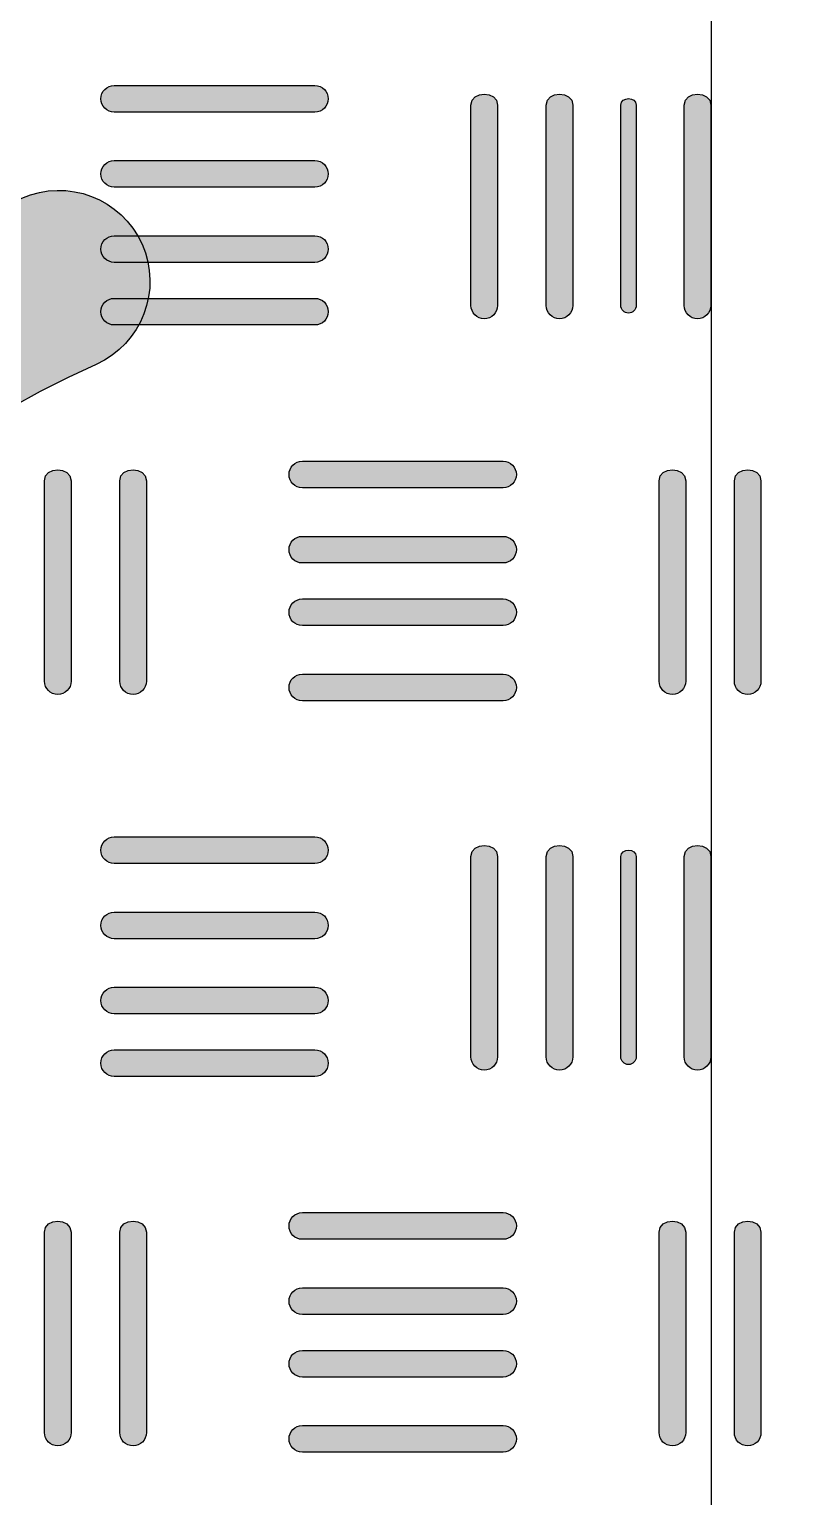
# Model space of a CAD drawing. Extents: x 4 to 307, y 9 to 217.
# Drawn here: x 275.52 to 280.74, y 120.9 to 130.78 of the extents above; entities that cross this region are included whole.
import ezdxf

# ---------------------------------------------------------------- set-up
doc = ezdxf.new("R2010")
doc.units = 0
doc.header["$MEASUREMENT"] = 0
doc.layers.add('EBENE_1', color=7, linetype='CONTINUOUS')

# ---------------------------------------------------------------- blocks, each defined once
blk = doc.blocks.new('BLOCK_3')
at = {"layer": 'EBENE_1'}
h = blk.add_hatch(color=7, dxfattribs=at)
h.dxf.hatch_style = 2
edge = h.paths.add_edge_path()
edge.add_spline(control_points=[(276.0891, 130.2223), (276.0891, 130.2223), (277.441, 130.2223), (277.441, 130.2223), (277.4906, 130.2223), (277.5305, 130.2624), (277.5305, 130.3119), (277.5305, 130.3613), (277.4906, 130.4014), (277.441, 130.4014), (277.441, 130.4014), (276.0891, 130.4014), (276.0891, 130.4014), (276.0395, 130.4014), (275.9995, 130.3613), (275.9995, 130.3119), (275.9995, 130.2624), (276.0395, 130.2223), (276.0891, 130.2223)], knot_values=[0, 0, 0, 0, 1, 1, 1, 2, 2, 2, 3, 3, 3, 4, 4, 4, 5, 5, 5, 6, 6, 6, 6], degree=3, periodic=1)
h = blk.add_hatch(color=7, dxfattribs=at)
h.dxf.hatch_style = 2
edge = h.paths.add_edge_path()
edge.add_spline(control_points=[(278.6712, 128.9206), (278.6712, 128.9206), (278.6712, 130.2697), (278.6712, 130.2697), (278.6712, 130.3685), (278.4921, 130.3685), (278.4921, 130.2697), (278.4921, 130.2697), (278.4921, 128.9206), (278.4921, 128.9206), (278.4921, 128.8711), (278.532, 128.831), (278.5816, 128.831), (278.6312, 128.831), (278.6712, 128.8711), (278.6712, 128.9206)], knot_values=[0, 0, 0, 0, 1, 1, 1, 2, 2, 2, 3, 3, 3, 4, 4, 4, 5, 5, 5, 5], degree=3, periodic=1)
h = blk.add_hatch(color=7, dxfattribs=at)
h.dxf.hatch_style = 2
edge = h.paths.add_edge_path()
edge.add_spline(control_points=[(279.0884, 128.831), (279.138, 128.831), (279.178, 128.8711), (279.178, 128.9206), (279.178, 128.9206), (279.178, 130.2697), (279.178, 130.2697), (279.178, 130.3685), (278.9988, 130.3685), (278.9988, 130.2697), (278.9988, 130.2697), (278.9988, 128.9206), (278.9988, 128.9206), (278.9988, 128.8711), (279.0388, 128.831), (279.0884, 128.831)], knot_values=[0, 0, 0, 0, 1, 1, 1, 2, 2, 2, 3, 3, 3, 4, 4, 4, 5, 5, 5, 5], degree=3, periodic=1)
h = blk.add_hatch(color=7, dxfattribs=at)
h.dxf.hatch_style = 2
edge = h.paths.add_edge_path()
edge.add_spline(control_points=[(279.5531, 128.8687), (279.5817, 128.8687), (279.6052, 128.892), (279.6052, 128.9206), (279.6052, 128.9206), (279.6052, 130.2697), (279.6052, 130.2697), (279.6052, 130.3268), (279.5011, 130.3268), (279.5011, 130.2697), (279.5011, 130.2697), (279.5011, 128.9206), (279.5011, 128.9206), (279.5011, 128.892), (279.5246, 128.8687), (279.5531, 128.8687)], knot_values=[0, 0, 0, 0, 1, 1, 1, 2, 2, 2, 3, 3, 3, 4, 4, 4, 5, 5, 5, 5], degree=3, periodic=1)
h = blk.add_hatch(color=7, dxfattribs=at)
h.dxf.hatch_style = 2
edge = h.paths.add_edge_path()
edge.add_spline(control_points=[(279.9283, 128.9206), (279.9283, 128.8711), (279.9683, 128.831), (280.0179, 128.831), (280.0675, 128.831), (280.1075, 128.8711), (280.1075, 128.9206), (280.1075, 128.9206), (280.1075, 130.2697), (280.1075, 130.2697), (280.1075, 130.3685), (279.9283, 130.3685), (279.9283, 130.2697), (279.9283, 130.2697), (279.9283, 128.9206), (279.9283, 128.9206)], knot_values=[0, 0, 0, 0, 1, 1, 1, 2, 2, 2, 3, 3, 3, 4, 4, 4, 5, 5, 5, 5], degree=3, periodic=1)
h = blk.add_hatch(color=7, dxfattribs=at)
h.dxf.hatch_style = 2
edge = h.paths.add_edge_path()
edge.add_spline(control_points=[(276.0891, 129.7164), (276.0891, 129.7164), (277.441, 129.7164), (277.441, 129.7164), (277.4906, 129.7164), (277.5305, 129.7565), (277.5305, 129.8059), (277.5305, 129.8554), (277.4906, 129.8955), (277.441, 129.8955), (277.441, 129.8955), (276.0891, 129.8955), (276.0891, 129.8955), (276.0395, 129.8955), (275.9995, 129.8554), (275.9995, 129.8059), (275.9995, 129.7565), (276.0395, 129.7164), (276.0891, 129.7164)], knot_values=[0, 0, 0, 0, 1, 1, 1, 2, 2, 2, 3, 3, 3, 4, 4, 4, 5, 5, 5, 6, 6, 6, 6], degree=3, periodic=1)
h = blk.add_hatch(color=7, dxfattribs=at)
h.dxf.hatch_style = 2
edge = h.paths.add_edge_path()
edge.add_spline(control_points=[(276.0891, 129.2105), (276.0891, 129.2105), (277.441, 129.2105), (277.441, 129.2105), (277.4906, 129.2105), (277.5305, 129.2506), (277.5305, 129.3), (277.5305, 129.3495), (277.4906, 129.3896), (277.441, 129.3896), (277.441, 129.3896), (276.0891, 129.3896), (276.0891, 129.3896), (276.0395, 129.3896), (275.9995, 129.3495), (275.9995, 129.3), (275.9995, 129.2506), (276.0395, 129.2105), (276.0891, 129.2105)], knot_values=[0, 0, 0, 0, 1, 1, 1, 2, 2, 2, 3, 3, 3, 4, 4, 4, 5, 5, 5, 6, 6, 6, 6], degree=3, periodic=1)
h = blk.add_hatch(color=7, dxfattribs=at)
h.dxf.hatch_style = 2
edge = h.paths.add_edge_path()
edge.add_spline(control_points=[(276.0891, 128.789), (276.0891, 128.789), (277.441, 128.789), (277.441, 128.789), (277.4906, 128.789), (277.5305, 128.8291), (277.5305, 128.8785), (277.5305, 128.928), (277.4906, 128.9681), (277.441, 128.9681), (277.441, 128.9681), (276.0891, 128.9681), (276.0891, 128.9681), (276.0395, 128.9681), (275.9995, 128.928), (275.9995, 128.8785), (275.9995, 128.8291), (276.0395, 128.789), (276.0891, 128.789)], knot_values=[0, 0, 0, 0, 1, 1, 1, 2, 2, 2, 3, 3, 3, 4, 4, 4, 5, 5, 5, 6, 6, 6, 6], degree=3, periodic=1)
h = blk.add_hatch(color=7, dxfattribs=at)
h.dxf.hatch_style = 2
edge = h.paths.add_edge_path()
edge.add_spline(control_points=[(275.6192, 127.7403), (275.6192, 127.7403), (275.6192, 126.3912), (275.6192, 126.3912), (275.6192, 126.3417), (275.6592, 126.3016), (275.7088, 126.3016), (275.7584, 126.3016), (275.7983, 126.3417), (275.7983, 126.3912), (275.7983, 126.3912), (275.7983, 127.7403), (275.7983, 127.7403), (275.7983, 127.8391), (275.6192, 127.8391), (275.6192, 127.7403)], knot_values=[0, 0, 0, 0, 1, 1, 1, 2, 2, 2, 3, 3, 3, 4, 4, 4, 5, 5, 5, 5], degree=3, periodic=1)
h = blk.add_hatch(color=7, dxfattribs=at)
h.dxf.hatch_style = 2
edge = h.paths.add_edge_path()
edge.add_spline(control_points=[(276.1263, 127.7403), (276.1263, 127.7403), (276.1263, 126.3912), (276.1263, 126.3912), (276.1263, 126.3417), (276.1663, 126.3016), (276.2159, 126.3016), (276.2655, 126.3016), (276.3055, 126.3417), (276.3055, 126.3912), (276.3055, 126.3912), (276.3055, 127.7403), (276.3055, 127.7403), (276.3055, 127.8391), (276.1263, 127.8391), (276.1263, 127.7403)], knot_values=[0, 0, 0, 0, 1, 1, 1, 2, 2, 2, 3, 3, 3, 4, 4, 4, 5, 5, 5, 5], degree=3, periodic=1)
h = blk.add_hatch(color=7, dxfattribs=at)
h.dxf.hatch_style = 2
edge = h.paths.add_edge_path()
edge.add_spline(control_points=[(278.7081, 127.8719), (278.7081, 127.8719), (277.3562, 127.8719), (277.3562, 127.8719), (277.3066, 127.8719), (277.2666, 127.8317), (277.2666, 127.7823), (277.2666, 127.7329), (277.3066, 127.6927), (277.3562, 127.6927), (277.3562, 127.6927), (278.7081, 127.6927), (278.7081, 127.6927), (278.7577, 127.6927), (278.7976, 127.7329), (278.7976, 127.7823), (278.7976, 127.8317), (278.7577, 127.8719), (278.7081, 127.8719)], knot_values=[0, 0, 0, 0, 1, 1, 1, 2, 2, 2, 3, 3, 3, 4, 4, 4, 5, 5, 5, 6, 6, 6, 6], degree=3, periodic=1)
h = blk.add_hatch(color=7, dxfattribs=at)
h.dxf.hatch_style = 2
edge = h.paths.add_edge_path()
edge.add_spline(control_points=[(279.8487, 126.3016), (279.8983, 126.3016), (279.9383, 126.3417), (279.9383, 126.3912), (279.9383, 126.3912), (279.9383, 127.7403), (279.9383, 127.7403), (279.9383, 127.8391), (279.7592, 127.8391), (279.7592, 127.7403), (279.7592, 127.7403), (279.7592, 126.3912), (279.7592, 126.3912), (279.7592, 126.3417), (279.7991, 126.3016), (279.8487, 126.3016)], knot_values=[0, 0, 0, 0, 1, 1, 1, 2, 2, 2, 3, 3, 3, 4, 4, 4, 5, 5, 5, 5], degree=3, periodic=1)
h = blk.add_hatch(color=7, dxfattribs=at)
h.dxf.hatch_style = 2
edge = h.paths.add_edge_path()
edge.add_spline(control_points=[(280.2663, 127.7403), (280.2663, 127.7403), (280.2663, 126.3912), (280.2663, 126.3912), (280.2663, 126.3417), (280.3062, 126.3016), (280.3559, 126.3016), (280.4055, 126.3016), (280.4454, 126.3417), (280.4454, 126.3912), (280.4454, 126.3912), (280.4454, 127.7403), (280.4454, 127.7403), (280.4454, 127.8391), (280.2663, 127.8391), (280.2663, 127.7403)], knot_values=[0, 0, 0, 0, 1, 1, 1, 2, 2, 2, 3, 3, 3, 4, 4, 4, 5, 5, 5, 5], degree=3, periodic=1)
h = blk.add_hatch(color=7, dxfattribs=at)
h.dxf.hatch_style = 2
edge = h.paths.add_edge_path()
edge.add_spline(control_points=[(278.7081, 127.3661), (278.7081, 127.3661), (277.3562, 127.3661), (277.3562, 127.3661), (277.3066, 127.3661), (277.2666, 127.326), (277.2666, 127.2766), (277.2666, 127.2271), (277.3066, 127.187), (277.3562, 127.187), (277.3562, 127.187), (278.7081, 127.187), (278.7081, 127.187), (278.7577, 127.187), (278.7976, 127.2271), (278.7976, 127.2766), (278.7976, 127.326), (278.7577, 127.3661), (278.7081, 127.3661)], knot_values=[0, 0, 0, 0, 1, 1, 1, 2, 2, 2, 3, 3, 3, 4, 4, 4, 5, 5, 5, 6, 6, 6, 6], degree=3, periodic=1)
h = blk.add_hatch(color=7, dxfattribs=at)
h.dxf.hatch_style = 2
edge = h.paths.add_edge_path()
edge.add_spline(control_points=[(278.7081, 126.9444), (278.7081, 126.9444), (277.3562, 126.9444), (277.3562, 126.9444), (277.3066, 126.9444), (277.2666, 126.9043), (277.2666, 126.8549), (277.2666, 126.8054), (277.3066, 126.7653), (277.3562, 126.7653), (277.3562, 126.7653), (278.7081, 126.7653), (278.7081, 126.7653), (278.7577, 126.7653), (278.7976, 126.8054), (278.7976, 126.8549), (278.7976, 126.9043), (278.7577, 126.9444), (278.7081, 126.9444)], knot_values=[0, 0, 0, 0, 1, 1, 1, 2, 2, 2, 3, 3, 3, 4, 4, 4, 5, 5, 5, 6, 6, 6, 6], degree=3, periodic=1)
h = blk.add_hatch(color=7, dxfattribs=at)
h.dxf.hatch_style = 2
edge = h.paths.add_edge_path()
edge.add_spline(control_points=[(278.7081, 126.4385), (278.7081, 126.4385), (277.3562, 126.4385), (277.3562, 126.4385), (277.3066, 126.4385), (277.2666, 126.3984), (277.2666, 126.349), (277.2666, 126.2995), (277.3066, 126.2594), (277.3562, 126.2594), (277.3562, 126.2594), (278.7081, 126.2594), (278.7081, 126.2594), (278.7577, 126.2594), (278.7976, 126.2995), (278.7976, 126.349), (278.7976, 126.3984), (278.7577, 126.4385), (278.7081, 126.4385)], knot_values=[0, 0, 0, 0, 1, 1, 1, 2, 2, 2, 3, 3, 3, 4, 4, 4, 5, 5, 5, 6, 6, 6, 6], degree=3, periodic=1)
h = blk.add_hatch(color=7, dxfattribs=at)
h.dxf.hatch_style = 2
edge = h.paths.add_edge_path()
edge.add_spline(control_points=[(276.0891, 125.1633), (276.0891, 125.1633), (277.441, 125.1633), (277.441, 125.1633), (277.4906, 125.1633), (277.5305, 125.2035), (277.5305, 125.2529), (277.5305, 125.3023), (277.4906, 125.3425), (277.441, 125.3425), (277.441, 125.3425), (276.0891, 125.3425), (276.0891, 125.3425), (276.0395, 125.3425), (275.9995, 125.3023), (275.9995, 125.2529), (275.9995, 125.2035), (276.0395, 125.1633), (276.0891, 125.1633)], knot_values=[0, 0, 0, 0, 1, 1, 1, 2, 2, 2, 3, 3, 3, 4, 4, 4, 5, 5, 5, 6, 6, 6, 6], degree=3, periodic=1)
h = blk.add_hatch(color=7, dxfattribs=at)
h.dxf.hatch_style = 2
edge = h.paths.add_edge_path()
edge.add_spline(control_points=[(278.6712, 123.8618), (278.6712, 123.8618), (278.6712, 125.2109), (278.6712, 125.2109), (278.6712, 125.3097), (278.4921, 125.3097), (278.4921, 125.2109), (278.4921, 125.2109), (278.4921, 123.8618), (278.4921, 123.8618), (278.4921, 123.8123), (278.532, 123.7722), (278.5816, 123.7722), (278.6312, 123.7722), (278.6712, 123.8123), (278.6712, 123.8618)], knot_values=[0, 0, 0, 0, 1, 1, 1, 2, 2, 2, 3, 3, 3, 4, 4, 4, 5, 5, 5, 5], degree=3, periodic=1)
h = blk.add_hatch(color=7, dxfattribs=at)
h.dxf.hatch_style = 2
edge = h.paths.add_edge_path()
edge.add_spline(control_points=[(279.0884, 123.7722), (279.138, 123.7722), (279.178, 123.8123), (279.178, 123.8618), (279.178, 123.8618), (279.178, 125.2109), (279.178, 125.2109), (279.178, 125.3097), (278.9988, 125.3097), (278.9988, 125.2109), (278.9988, 125.2109), (278.9988, 123.8618), (278.9988, 123.8618), (278.9988, 123.8123), (279.0388, 123.7722), (279.0884, 123.7722)], knot_values=[0, 0, 0, 0, 1, 1, 1, 2, 2, 2, 3, 3, 3, 4, 4, 4, 5, 5, 5, 5], degree=3, periodic=1)
h = blk.add_hatch(color=7, dxfattribs=at)
h.dxf.hatch_style = 2
edge = h.paths.add_edge_path()
edge.add_spline(control_points=[(279.5531, 123.8099), (279.5817, 123.8099), (279.6052, 123.8332), (279.6052, 123.8618), (279.6052, 123.8618), (279.6052, 125.2109), (279.6052, 125.2109), (279.6052, 125.2681), (279.5011, 125.2681), (279.5011, 125.2109), (279.5011, 125.2109), (279.5011, 123.8618), (279.5011, 123.8618), (279.5011, 123.8332), (279.5246, 123.8099), (279.5531, 123.8099)], knot_values=[0, 0, 0, 0, 1, 1, 1, 2, 2, 2, 3, 3, 3, 4, 4, 4, 5, 5, 5, 5], degree=3, periodic=1)
h = blk.add_hatch(color=7, dxfattribs=at)
h.dxf.hatch_style = 2
edge = h.paths.add_edge_path()
edge.add_spline(control_points=[(280.1075, 125.2109), (280.1075, 125.3097), (279.9283, 125.3097), (279.9283, 125.2109), (279.9283, 125.2109), (279.9283, 123.8618), (279.9283, 123.8618), (279.9283, 123.8123), (279.9683, 123.7722), (280.0179, 123.7722), (280.0675, 123.7722), (280.1075, 123.8123), (280.1075, 123.8618), (280.1075, 123.8618), (280.1075, 125.2109), (280.1075, 125.2109)], knot_values=[0, 0, 0, 0, 1, 1, 1, 2, 2, 2, 3, 3, 3, 4, 4, 4, 5, 5, 5, 5], degree=3, periodic=1)
h = blk.add_hatch(color=7, dxfattribs=at)
h.dxf.hatch_style = 2
edge = h.paths.add_edge_path()
edge.add_spline(control_points=[(276.0891, 124.6574), (276.0891, 124.6574), (277.441, 124.6574), (277.441, 124.6574), (277.4906, 124.6574), (277.5305, 124.6976), (277.5305, 124.747), (277.5305, 124.7964), (277.4906, 124.8366), (277.441, 124.8366), (277.441, 124.8366), (276.0891, 124.8366), (276.0891, 124.8366), (276.0395, 124.8366), (275.9995, 124.7964), (275.9995, 124.747), (275.9995, 124.6976), (276.0395, 124.6574), (276.0891, 124.6574)], knot_values=[0, 0, 0, 0, 1, 1, 1, 2, 2, 2, 3, 3, 3, 4, 4, 4, 5, 5, 5, 6, 6, 6, 6], degree=3, periodic=1)
h = blk.add_hatch(color=7, dxfattribs=at)
h.dxf.hatch_style = 2
edge = h.paths.add_edge_path()
edge.add_spline(control_points=[(276.0891, 124.1517), (276.0891, 124.1517), (277.441, 124.1517), (277.441, 124.1517), (277.4906, 124.1517), (277.5305, 124.1918), (277.5305, 124.2412), (277.5305, 124.2907), (277.4906, 124.3308), (277.441, 124.3308), (277.441, 124.3308), (276.0891, 124.3308), (276.0891, 124.3308), (276.0395, 124.3308), (275.9995, 124.2907), (275.9995, 124.2412), (275.9995, 124.1918), (276.0395, 124.1517), (276.0891, 124.1517)], knot_values=[0, 0, 0, 0, 1, 1, 1, 2, 2, 2, 3, 3, 3, 4, 4, 4, 5, 5, 5, 6, 6, 6, 6], degree=3, periodic=1)
h = blk.add_hatch(color=7, dxfattribs=at)
h.dxf.hatch_style = 2
edge = h.paths.add_edge_path()
edge.add_spline(control_points=[(276.0891, 123.73), (276.0891, 123.73), (277.441, 123.73), (277.441, 123.73), (277.4906, 123.73), (277.5305, 123.7701), (277.5305, 123.8196), (277.5305, 123.869), (277.4906, 123.9091), (277.441, 123.9091), (277.441, 123.9091), (276.0891, 123.9091), (276.0891, 123.9091), (276.0395, 123.9091), (275.9995, 123.869), (275.9995, 123.8196), (275.9995, 123.7701), (276.0395, 123.73), (276.0891, 123.73)], knot_values=[0, 0, 0, 0, 1, 1, 1, 2, 2, 2, 3, 3, 3, 4, 4, 4, 5, 5, 5, 6, 6, 6, 6], degree=3, periodic=1)
h = blk.add_hatch(color=7, dxfattribs=at)
h.dxf.hatch_style = 2
edge = h.paths.add_edge_path()
edge.add_spline(control_points=[(278.7081, 122.8131), (278.7081, 122.8131), (277.3562, 122.8131), (277.3562, 122.8131), (277.3066, 122.8131), (277.2666, 122.7729), (277.2666, 122.7235), (277.2666, 122.6741), (277.3066, 122.6339), (277.3562, 122.6339), (277.3562, 122.6339), (278.7081, 122.6339), (278.7081, 122.6339), (278.7577, 122.6339), (278.7976, 122.6741), (278.7976, 122.7235), (278.7976, 122.7729), (278.7577, 122.8131), (278.7081, 122.8131)], knot_values=[0, 0, 0, 0, 1, 1, 1, 2, 2, 2, 3, 3, 3, 4, 4, 4, 5, 5, 5, 6, 6, 6, 6], degree=3, periodic=1)
h = blk.add_hatch(color=7, dxfattribs=at)
h.dxf.hatch_style = 2
edge = h.paths.add_edge_path()
edge.add_spline(control_points=[(275.6192, 122.6813), (275.6192, 122.6813), (275.6192, 121.3324), (275.6192, 121.3324), (275.6192, 121.2829), (275.6592, 121.2428), (275.7088, 121.2428), (275.7584, 121.2428), (275.7983, 121.2829), (275.7983, 121.3324), (275.7983, 121.3324), (275.7983, 122.6813), (275.7983, 122.6813), (275.7983, 122.7802), (275.6192, 122.7802), (275.6192, 122.6813)], knot_values=[0, 0, 0, 0, 1, 1, 1, 2, 2, 2, 3, 3, 3, 4, 4, 4, 5, 5, 5, 5], degree=3, periodic=1)
h = blk.add_hatch(color=7, dxfattribs=at)
h.dxf.hatch_style = 2
edge = h.paths.add_edge_path()
edge.add_spline(control_points=[(276.1263, 122.6813), (276.1263, 122.6813), (276.1263, 121.3324), (276.1263, 121.3324), (276.1263, 121.2829), (276.1663, 121.2428), (276.2159, 121.2428), (276.2655, 121.2428), (276.3055, 121.2829), (276.3055, 121.3324), (276.3055, 121.3324), (276.3055, 122.6813), (276.3055, 122.6813), (276.3055, 122.7802), (276.1263, 122.7802), (276.1263, 122.6813)], knot_values=[0, 0, 0, 0, 1, 1, 1, 2, 2, 2, 3, 3, 3, 4, 4, 4, 5, 5, 5, 5], degree=3, periodic=1)
h = blk.add_hatch(color=7, dxfattribs=at)
h.dxf.hatch_style = 2
edge = h.paths.add_edge_path()
edge.add_spline(control_points=[(279.8487, 121.2428), (279.8983, 121.2428), (279.9383, 121.2829), (279.9383, 121.3324), (279.9383, 121.3324), (279.9383, 122.6813), (279.9383, 122.6813), (279.9383, 122.7802), (279.7592, 122.7802), (279.7592, 122.6813), (279.7592, 122.6813), (279.7592, 121.3324), (279.7592, 121.3324), (279.7592, 121.2829), (279.7991, 121.2428), (279.8487, 121.2428)], knot_values=[0, 0, 0, 0, 1, 1, 1, 2, 2, 2, 3, 3, 3, 4, 4, 4, 5, 5, 5, 5], degree=3, periodic=1)
h = blk.add_hatch(color=7, dxfattribs=at)
h.dxf.hatch_style = 2
edge = h.paths.add_edge_path()
edge.add_spline(control_points=[(280.2663, 122.6813), (280.2663, 122.6813), (280.2663, 121.3324), (280.2663, 121.3324), (280.2663, 121.2829), (280.3062, 121.2428), (280.3559, 121.2428), (280.4055, 121.2428), (280.4454, 121.2829), (280.4454, 121.3324), (280.4454, 121.3324), (280.4454, 122.6813), (280.4454, 122.6813), (280.4454, 122.7802), (280.2663, 122.7802), (280.2663, 122.6813)], knot_values=[0, 0, 0, 0, 1, 1, 1, 2, 2, 2, 3, 3, 3, 4, 4, 4, 5, 5, 5, 5], degree=3, periodic=1)
h = blk.add_hatch(color=7, dxfattribs=at)
h.dxf.hatch_style = 2
edge = h.paths.add_edge_path()
edge.add_spline(control_points=[(278.7081, 122.3072), (278.7081, 122.3072), (277.3562, 122.3072), (277.3562, 122.3072), (277.3066, 122.3072), (277.2666, 122.267), (277.2666, 122.2176), (277.2666, 122.1682), (277.3066, 122.128), (277.3562, 122.128), (277.3562, 122.128), (278.7081, 122.128), (278.7081, 122.128), (278.7577, 122.128), (278.7976, 122.1682), (278.7976, 122.2176), (278.7976, 122.267), (278.7577, 122.3072), (278.7081, 122.3072)], knot_values=[0, 0, 0, 0, 1, 1, 1, 2, 2, 2, 3, 3, 3, 4, 4, 4, 5, 5, 5, 6, 6, 6, 6], degree=3, periodic=1)
h = blk.add_hatch(color=7, dxfattribs=at)
h.dxf.hatch_style = 2
edge = h.paths.add_edge_path()
edge.add_spline(control_points=[(278.7081, 121.8857), (278.7081, 121.8857), (277.3562, 121.8857), (277.3562, 121.8857), (277.3066, 121.8857), (277.2666, 121.8455), (277.2666, 121.7961), (277.2666, 121.7467), (277.3066, 121.7065), (277.3562, 121.7065), (277.3562, 121.7065), (278.7081, 121.7065), (278.7081, 121.7065), (278.7577, 121.7065), (278.7976, 121.7467), (278.7976, 121.7961), (278.7976, 121.8455), (278.7577, 121.8857), (278.7081, 121.8857)], knot_values=[0, 0, 0, 0, 1, 1, 1, 2, 2, 2, 3, 3, 3, 4, 4, 4, 5, 5, 5, 6, 6, 6, 6], degree=3, periodic=1)
h = blk.add_hatch(color=7, dxfattribs=at)
h.dxf.hatch_style = 2
edge = h.paths.add_edge_path()
edge.add_spline(control_points=[(278.7081, 121.3798), (278.7081, 121.3798), (277.3562, 121.3798), (277.3562, 121.3798), (277.3066, 121.3798), (277.2666, 121.3396), (277.2666, 121.2902), (277.2666, 121.2407), (277.3066, 121.2006), (277.3562, 121.2006), (277.3562, 121.2006), (278.7081, 121.2006), (278.7081, 121.2006), (278.7577, 121.2006), (278.7976, 121.2407), (278.7976, 121.2902), (278.7976, 121.3396), (278.7577, 121.3798), (278.7081, 121.3798)], knot_values=[0, 0, 0, 0, 1, 1, 1, 2, 2, 2, 3, 3, 3, 4, 4, 4, 5, 5, 5, 6, 6, 6, 6], degree=3, periodic=1)
for points, knots in [([(276.0891, 130.2223), (276.0891, 130.2223), (277.441, 130.2223), (277.441, 130.2223), (277.4906, 130.2223), (277.5305, 130.2624), (277.5305, 130.3119), (277.5305, 130.3613), (277.4906, 130.4014), (277.441, 130.4014), (277.441, 130.4014), (276.0891, 130.4014), (276.0891, 130.4014), (276.0395, 130.4014), (275.9995, 130.3613), (275.9995, 130.3119), (275.9995, 130.2624), (276.0395, 130.2223), (276.0891, 130.2223)], [0, 0, 0, 0, 1, 1, 1, 2, 2, 2, 3, 3, 3, 4, 4, 4, 5, 5, 5, 6, 6, 6, 6]), ([(278.6712, 128.9206), (278.6712, 128.9206), (278.6712, 130.2697), (278.6712, 130.2697), (278.6712, 130.3685), (278.4921, 130.3685), (278.4921, 130.2697), (278.4921, 130.2697), (278.4921, 128.9206), (278.4921, 128.9206), (278.4921, 128.8711), (278.532, 128.831), (278.5816, 128.831), (278.6312, 128.831), (278.6712, 128.8711), (278.6712, 128.9206)], [0, 0, 0, 0, 1, 1, 1, 2, 2, 2, 3, 3, 3, 4, 4, 4, 5, 5, 5, 5]), ([(279.0884, 128.831), (279.138, 128.831), (279.178, 128.8711), (279.178, 128.9206), (279.178, 128.9206), (279.178, 130.2697), (279.178, 130.2697), (279.178, 130.3685), (278.9988, 130.3685), (278.9988, 130.2697), (278.9988, 130.2697), (278.9988, 128.9206), (278.9988, 128.9206), (278.9988, 128.8711), (279.0388, 128.831), (279.0884, 128.831)], [0, 0, 0, 0, 1, 1, 1, 2, 2, 2, 3, 3, 3, 4, 4, 4, 5, 5, 5, 5]), ([(279.5531, 128.8687), (279.5817, 128.8687), (279.6052, 128.892), (279.6052, 128.9206), (279.6052, 128.9206), (279.6052, 130.2697), (279.6052, 130.2697), (279.6052, 130.3268), (279.5011, 130.3268), (279.5011, 130.2697), (279.5011, 130.2697), (279.5011, 128.9206), (279.5011, 128.9206), (279.5011, 128.892), (279.5246, 128.8687), (279.5531, 128.8687)], [0, 0, 0, 0, 1, 1, 1, 2, 2, 2, 3, 3, 3, 4, 4, 4, 5, 5, 5, 5]), ([(279.9283, 128.9206), (279.9283, 128.8711), (279.9683, 128.831), (280.0179, 128.831), (280.0675, 128.831), (280.1075, 128.8711), (280.1075, 128.9206), (280.1075, 128.9206), (280.1075, 130.2697), (280.1075, 130.2697), (280.1075, 130.3685), (279.9283, 130.3685), (279.9283, 130.2697), (279.9283, 130.2697), (279.9283, 128.9206), (279.9283, 128.9206)], [0, 0, 0, 0, 1, 1, 1, 2, 2, 2, 3, 3, 3, 4, 4, 4, 5, 5, 5, 5]), ([(276.0891, 129.7164), (276.0891, 129.7164), (277.441, 129.7164), (277.441, 129.7164), (277.4906, 129.7164), (277.5305, 129.7565), (277.5305, 129.8059), (277.5305, 129.8554), (277.4906, 129.8955), (277.441, 129.8955), (277.441, 129.8955), (276.0891, 129.8955), (276.0891, 129.8955), (276.0395, 129.8955), (275.9995, 129.8554), (275.9995, 129.8059), (275.9995, 129.7565), (276.0395, 129.7164), (276.0891, 129.7164)], [0, 0, 0, 0, 1, 1, 1, 2, 2, 2, 3, 3, 3, 4, 4, 4, 5, 5, 5, 6, 6, 6, 6]), ([(276.0891, 129.2105), (276.0891, 129.2105), (277.441, 129.2105), (277.441, 129.2105), (277.4906, 129.2105), (277.5305, 129.2506), (277.5305, 129.3), (277.5305, 129.3495), (277.4906, 129.3896), (277.441, 129.3896), (277.441, 129.3896), (276.0891, 129.3896), (276.0891, 129.3896), (276.0395, 129.3896), (275.9995, 129.3495), (275.9995, 129.3), (275.9995, 129.2506), (276.0395, 129.2105), (276.0891, 129.2105)], [0, 0, 0, 0, 1, 1, 1, 2, 2, 2, 3, 3, 3, 4, 4, 4, 5, 5, 5, 6, 6, 6, 6]), ([(276.0891, 128.789), (276.0891, 128.789), (277.441, 128.789), (277.441, 128.789), (277.4906, 128.789), (277.5305, 128.8291), (277.5305, 128.8785), (277.5305, 128.928), (277.4906, 128.9681), (277.441, 128.9681), (277.441, 128.9681), (276.0891, 128.9681), (276.0891, 128.9681), (276.0395, 128.9681), (275.9995, 128.928), (275.9995, 128.8785), (275.9995, 128.8291), (276.0395, 128.789), (276.0891, 128.789)], [0, 0, 0, 0, 1, 1, 1, 2, 2, 2, 3, 3, 3, 4, 4, 4, 5, 5, 5, 6, 6, 6, 6]), ([(275.6192, 127.7403), (275.6192, 127.7403), (275.6192, 126.3912), (275.6192, 126.3912), (275.6192, 126.3417), (275.6592, 126.3016), (275.7088, 126.3016), (275.7584, 126.3016), (275.7983, 126.3417), (275.7983, 126.3912), (275.7983, 126.3912), (275.7983, 127.7403), (275.7983, 127.7403), (275.7983, 127.8391), (275.6192, 127.8391), (275.6192, 127.7403)], [0, 0, 0, 0, 1, 1, 1, 2, 2, 2, 3, 3, 3, 4, 4, 4, 5, 5, 5, 5]), ([(276.1263, 127.7403), (276.1263, 127.7403), (276.1263, 126.3912), (276.1263, 126.3912), (276.1263, 126.3417), (276.1663, 126.3016), (276.2159, 126.3016), (276.2655, 126.3016), (276.3055, 126.3417), (276.3055, 126.3912), (276.3055, 126.3912), (276.3055, 127.7403), (276.3055, 127.7403), (276.3055, 127.8391), (276.1263, 127.8391), (276.1263, 127.7403)], [0, 0, 0, 0, 1, 1, 1, 2, 2, 2, 3, 3, 3, 4, 4, 4, 5, 5, 5, 5]), ([(278.7081, 127.8719), (278.7081, 127.8719), (277.3562, 127.8719), (277.3562, 127.8719), (277.3066, 127.8719), (277.2666, 127.8317), (277.2666, 127.7823), (277.2666, 127.7329), (277.3066, 127.6927), (277.3562, 127.6927), (277.3562, 127.6927), (278.7081, 127.6927), (278.7081, 127.6927), (278.7577, 127.6927), (278.7976, 127.7329), (278.7976, 127.7823), (278.7976, 127.8317), (278.7577, 127.8719), (278.7081, 127.8719)], [0, 0, 0, 0, 1, 1, 1, 2, 2, 2, 3, 3, 3, 4, 4, 4, 5, 5, 5, 6, 6, 6, 6]), ([(279.8487, 126.3016), (279.8983, 126.3016), (279.9383, 126.3417), (279.9383, 126.3912), (279.9383, 126.3912), (279.9383, 127.7403), (279.9383, 127.7403), (279.9383, 127.8391), (279.7592, 127.8391), (279.7592, 127.7403), (279.7592, 127.7403), (279.7592, 126.3912), (279.7592, 126.3912), (279.7592, 126.3417), (279.7991, 126.3016), (279.8487, 126.3016)], [0, 0, 0, 0, 1, 1, 1, 2, 2, 2, 3, 3, 3, 4, 4, 4, 5, 5, 5, 5]), ([(280.2663, 127.7403), (280.2663, 127.7403), (280.2663, 126.3912), (280.2663, 126.3912), (280.2663, 126.3417), (280.3062, 126.3016), (280.3559, 126.3016), (280.4055, 126.3016), (280.4454, 126.3417), (280.4454, 126.3912), (280.4454, 126.3912), (280.4454, 127.7403), (280.4454, 127.7403), (280.4454, 127.8391), (280.2663, 127.8391), (280.2663, 127.7403)], [0, 0, 0, 0, 1, 1, 1, 2, 2, 2, 3, 3, 3, 4, 4, 4, 5, 5, 5, 5]), ([(278.7081, 127.3661), (278.7081, 127.3661), (277.3562, 127.3661), (277.3562, 127.3661), (277.3066, 127.3661), (277.2666, 127.326), (277.2666, 127.2766), (277.2666, 127.2271), (277.3066, 127.187), (277.3562, 127.187), (277.3562, 127.187), (278.7081, 127.187), (278.7081, 127.187), (278.7577, 127.187), (278.7976, 127.2271), (278.7976, 127.2766), (278.7976, 127.326), (278.7577, 127.3661), (278.7081, 127.3661)], [0, 0, 0, 0, 1, 1, 1, 2, 2, 2, 3, 3, 3, 4, 4, 4, 5, 5, 5, 6, 6, 6, 6]), ([(278.7081, 126.9444), (278.7081, 126.9444), (277.3562, 126.9444), (277.3562, 126.9444), (277.3066, 126.9444), (277.2666, 126.9043), (277.2666, 126.8549), (277.2666, 126.8054), (277.3066, 126.7653), (277.3562, 126.7653), (277.3562, 126.7653), (278.7081, 126.7653), (278.7081, 126.7653), (278.7577, 126.7653), (278.7976, 126.8054), (278.7976, 126.8549), (278.7976, 126.9043), (278.7577, 126.9444), (278.7081, 126.9444)], [0, 0, 0, 0, 1, 1, 1, 2, 2, 2, 3, 3, 3, 4, 4, 4, 5, 5, 5, 6, 6, 6, 6]), ([(278.7081, 126.4385), (278.7081, 126.4385), (277.3562, 126.4385), (277.3562, 126.4385), (277.3066, 126.4385), (277.2666, 126.3984), (277.2666, 126.349), (277.2666, 126.2995), (277.3066, 126.2594), (277.3562, 126.2594), (277.3562, 126.2594), (278.7081, 126.2594), (278.7081, 126.2594), (278.7577, 126.2594), (278.7976, 126.2995), (278.7976, 126.349), (278.7976, 126.3984), (278.7577, 126.4385), (278.7081, 126.4385)], [0, 0, 0, 0, 1, 1, 1, 2, 2, 2, 3, 3, 3, 4, 4, 4, 5, 5, 5, 6, 6, 6, 6]), ([(276.0891, 125.1633), (276.0891, 125.1633), (277.441, 125.1633), (277.441, 125.1633), (277.4906, 125.1633), (277.5305, 125.2035), (277.5305, 125.2529), (277.5305, 125.3023), (277.4906, 125.3425), (277.441, 125.3425), (277.441, 125.3425), (276.0891, 125.3425), (276.0891, 125.3425), (276.0395, 125.3425), (275.9995, 125.3023), (275.9995, 125.2529), (275.9995, 125.2035), (276.0395, 125.1633), (276.0891, 125.1633)], [0, 0, 0, 0, 1, 1, 1, 2, 2, 2, 3, 3, 3, 4, 4, 4, 5, 5, 5, 6, 6, 6, 6]), ([(278.6712, 123.8618), (278.6712, 123.8618), (278.6712, 125.2109), (278.6712, 125.2109), (278.6712, 125.3097), (278.4921, 125.3097), (278.4921, 125.2109), (278.4921, 125.2109), (278.4921, 123.8618), (278.4921, 123.8618), (278.4921, 123.8123), (278.532, 123.7722), (278.5816, 123.7722), (278.6312, 123.7722), (278.6712, 123.8123), (278.6712, 123.8618)], [0, 0, 0, 0, 1, 1, 1, 2, 2, 2, 3, 3, 3, 4, 4, 4, 5, 5, 5, 5]), ([(279.0884, 123.7722), (279.138, 123.7722), (279.178, 123.8123), (279.178, 123.8618), (279.178, 123.8618), (279.178, 125.2109), (279.178, 125.2109), (279.178, 125.3097), (278.9988, 125.3097), (278.9988, 125.2109), (278.9988, 125.2109), (278.9988, 123.8618), (278.9988, 123.8618), (278.9988, 123.8123), (279.0388, 123.7722), (279.0884, 123.7722)], [0, 0, 0, 0, 1, 1, 1, 2, 2, 2, 3, 3, 3, 4, 4, 4, 5, 5, 5, 5]), ([(279.5531, 123.8099), (279.5817, 123.8099), (279.6052, 123.8332), (279.6052, 123.8618), (279.6052, 123.8618), (279.6052, 125.2109), (279.6052, 125.2109), (279.6052, 125.2681), (279.5011, 125.2681), (279.5011, 125.2109), (279.5011, 125.2109), (279.5011, 123.8618), (279.5011, 123.8618), (279.5011, 123.8332), (279.5246, 123.8099), (279.5531, 123.8099)], [0, 0, 0, 0, 1, 1, 1, 2, 2, 2, 3, 3, 3, 4, 4, 4, 5, 5, 5, 5]), ([(280.1075, 125.2109), (280.1075, 125.3097), (279.9283, 125.3097), (279.9283, 125.2109), (279.9283, 125.2109), (279.9283, 123.8618), (279.9283, 123.8618), (279.9283, 123.8123), (279.9683, 123.7722), (280.0179, 123.7722), (280.0675, 123.7722), (280.1075, 123.8123), (280.1075, 123.8618), (280.1075, 123.8618), (280.1075, 125.2109), (280.1075, 125.2109)], [0, 0, 0, 0, 1, 1, 1, 2, 2, 2, 3, 3, 3, 4, 4, 4, 5, 5, 5, 5]), ([(276.0891, 124.6574), (276.0891, 124.6574), (277.441, 124.6574), (277.441, 124.6574), (277.4906, 124.6574), (277.5305, 124.6976), (277.5305, 124.747), (277.5305, 124.7964), (277.4906, 124.8366), (277.441, 124.8366), (277.441, 124.8366), (276.0891, 124.8366), (276.0891, 124.8366), (276.0395, 124.8366), (275.9995, 124.7964), (275.9995, 124.747), (275.9995, 124.6976), (276.0395, 124.6574), (276.0891, 124.6574)], [0, 0, 0, 0, 1, 1, 1, 2, 2, 2, 3, 3, 3, 4, 4, 4, 5, 5, 5, 6, 6, 6, 6]), ([(276.0891, 124.1517), (276.0891, 124.1517), (277.441, 124.1517), (277.441, 124.1517), (277.4906, 124.1517), (277.5305, 124.1918), (277.5305, 124.2412), (277.5305, 124.2907), (277.4906, 124.3308), (277.441, 124.3308), (277.441, 124.3308), (276.0891, 124.3308), (276.0891, 124.3308), (276.0395, 124.3308), (275.9995, 124.2907), (275.9995, 124.2412), (275.9995, 124.1918), (276.0395, 124.1517), (276.0891, 124.1517)], [0, 0, 0, 0, 1, 1, 1, 2, 2, 2, 3, 3, 3, 4, 4, 4, 5, 5, 5, 6, 6, 6, 6]), ([(276.0891, 123.73), (276.0891, 123.73), (277.441, 123.73), (277.441, 123.73), (277.4906, 123.73), (277.5305, 123.7701), (277.5305, 123.8196), (277.5305, 123.869), (277.4906, 123.9091), (277.441, 123.9091), (277.441, 123.9091), (276.0891, 123.9091), (276.0891, 123.9091), (276.0395, 123.9091), (275.9995, 123.869), (275.9995, 123.8196), (275.9995, 123.7701), (276.0395, 123.73), (276.0891, 123.73)], [0, 0, 0, 0, 1, 1, 1, 2, 2, 2, 3, 3, 3, 4, 4, 4, 5, 5, 5, 6, 6, 6, 6]), ([(278.7081, 122.8131), (278.7081, 122.8131), (277.3562, 122.8131), (277.3562, 122.8131), (277.3066, 122.8131), (277.2666, 122.7729), (277.2666, 122.7235), (277.2666, 122.6741), (277.3066, 122.6339), (277.3562, 122.6339), (277.3562, 122.6339), (278.7081, 122.6339), (278.7081, 122.6339), (278.7577, 122.6339), (278.7976, 122.6741), (278.7976, 122.7235), (278.7976, 122.7729), (278.7577, 122.8131), (278.7081, 122.8131)], [0, 0, 0, 0, 1, 1, 1, 2, 2, 2, 3, 3, 3, 4, 4, 4, 5, 5, 5, 6, 6, 6, 6]), ([(275.6192, 122.6813), (275.6192, 122.6813), (275.6192, 121.3324), (275.6192, 121.3324), (275.6192, 121.2829), (275.6592, 121.2428), (275.7088, 121.2428), (275.7584, 121.2428), (275.7983, 121.2829), (275.7983, 121.3324), (275.7983, 121.3324), (275.7983, 122.6813), (275.7983, 122.6813), (275.7983, 122.7802), (275.6192, 122.7802), (275.6192, 122.6813)], [0, 0, 0, 0, 1, 1, 1, 2, 2, 2, 3, 3, 3, 4, 4, 4, 5, 5, 5, 5]), ([(276.1263, 122.6813), (276.1263, 122.6813), (276.1263, 121.3324), (276.1263, 121.3324), (276.1263, 121.2829), (276.1663, 121.2428), (276.2159, 121.2428), (276.2655, 121.2428), (276.3055, 121.2829), (276.3055, 121.3324), (276.3055, 121.3324), (276.3055, 122.6813), (276.3055, 122.6813), (276.3055, 122.7802), (276.1263, 122.7802), (276.1263, 122.6813)], [0, 0, 0, 0, 1, 1, 1, 2, 2, 2, 3, 3, 3, 4, 4, 4, 5, 5, 5, 5]), ([(279.8487, 121.2428), (279.8983, 121.2428), (279.9383, 121.2829), (279.9383, 121.3324), (279.9383, 121.3324), (279.9383, 122.6813), (279.9383, 122.6813), (279.9383, 122.7802), (279.7592, 122.7802), (279.7592, 122.6813), (279.7592, 122.6813), (279.7592, 121.3324), (279.7592, 121.3324), (279.7592, 121.2829), (279.7991, 121.2428), (279.8487, 121.2428)], [0, 0, 0, 0, 1, 1, 1, 2, 2, 2, 3, 3, 3, 4, 4, 4, 5, 5, 5, 5]), ([(280.2663, 122.6813), (280.2663, 122.6813), (280.2663, 121.3324), (280.2663, 121.3324), (280.2663, 121.2829), (280.3062, 121.2428), (280.3559, 121.2428), (280.4055, 121.2428), (280.4454, 121.2829), (280.4454, 121.3324), (280.4454, 121.3324), (280.4454, 122.6813), (280.4454, 122.6813), (280.4454, 122.7802), (280.2663, 122.7802), (280.2663, 122.6813)], [0, 0, 0, 0, 1, 1, 1, 2, 2, 2, 3, 3, 3, 4, 4, 4, 5, 5, 5, 5]), ([(278.7081, 122.3072), (278.7081, 122.3072), (277.3562, 122.3072), (277.3562, 122.3072), (277.3066, 122.3072), (277.2666, 122.267), (277.2666, 122.2176), (277.2666, 122.1682), (277.3066, 122.128), (277.3562, 122.128), (277.3562, 122.128), (278.7081, 122.128), (278.7081, 122.128), (278.7577, 122.128), (278.7976, 122.1682), (278.7976, 122.2176), (278.7976, 122.267), (278.7577, 122.3072), (278.7081, 122.3072)], [0, 0, 0, 0, 1, 1, 1, 2, 2, 2, 3, 3, 3, 4, 4, 4, 5, 5, 5, 6, 6, 6, 6]), ([(278.7081, 121.8857), (278.7081, 121.8857), (277.3562, 121.8857), (277.3562, 121.8857), (277.3066, 121.8857), (277.2666, 121.8455), (277.2666, 121.7961), (277.2666, 121.7467), (277.3066, 121.7065), (277.3562, 121.7065), (277.3562, 121.7065), (278.7081, 121.7065), (278.7081, 121.7065), (278.7577, 121.7065), (278.7976, 121.7467), (278.7976, 121.7961), (278.7976, 121.8455), (278.7577, 121.8857), (278.7081, 121.8857)], [0, 0, 0, 0, 1, 1, 1, 2, 2, 2, 3, 3, 3, 4, 4, 4, 5, 5, 5, 6, 6, 6, 6]), ([(278.7081, 121.3798), (278.7081, 121.3798), (277.3562, 121.3798), (277.3562, 121.3798), (277.3066, 121.3798), (277.2666, 121.3396), (277.2666, 121.2902), (277.2666, 121.2407), (277.3066, 121.2006), (277.3562, 121.2006), (277.3562, 121.2006), (278.7081, 121.2006), (278.7081, 121.2006), (278.7577, 121.2006), (278.7976, 121.2407), (278.7976, 121.2902), (278.7976, 121.3396), (278.7577, 121.3798), (278.7081, 121.3798)], [0, 0, 0, 0, 1, 1, 1, 2, 2, 2, 3, 3, 3, 4, 4, 4, 5, 5, 5, 6, 6, 6, 6])]:
    blk.add_open_spline(points, degree=3, knots=knots, dxfattribs=at)
blk = doc.blocks.new('BLOCK_9')
at = {"layer": 'EBENE_1'}
h = blk.add_hatch(color=7, dxfattribs=at)
h.dxf.hatch_style = 2
edge = h.paths.add_edge_path()
edge.add_spline(control_points=[(279.9924, 133.5268), (274.1867, 136.7029), (268.297, 136.9914), (263.8352, 134.3175), (260.531, 132.3372), (258.3841, 128.8832), (258.0485, 125.1151), (252.9001, 124.9425), (251.2303, 121.6829), (250.739, 120.2141), (249.874, 117.628), (250.5155, 114.7094), (252.1998, 113.5692), (252.3934, 113.4381), (252.6132, 113.3752), (252.8309, 113.3752), (253.1926, 113.3752), (253.5478, 113.5489), (253.7659, 113.871), (254.1152, 114.3869), (253.9802, 115.0881), (253.4641, 115.4375), (252.8178, 115.875), (252.2683, 117.6745), (252.8784, 119.4984), (253.3284, 120.8446), (254.726, 123.0704), (259.0741, 122.851), (259.3842, 122.836), (259.6877, 122.9483), (259.912, 123.1638), (260.1362, 123.3791), (260.262, 123.6775), (260.2589, 123.9884), (260.2265, 127.3959), (262.041, 130.6123), (264.9949, 132.3825), (268.7528, 134.6342), (273.8239, 134.3299), (278.9099, 131.5476), (279.4557, 131.2489), (280.1416, 131.4494), (280.4406, 131.9958), (280.7396, 132.5424), (280.5391, 133.2278), (279.9924, 133.5268)], knot_values=[0, 0, 0, 0, 1, 1, 1, 2, 2, 2, 3, 3, 3, 4, 4, 4, 5, 5, 5, 6, 6, 6, 7, 7, 7, 8, 8, 8, 9, 9, 9, 10, 10, 10, 11, 11, 11, 12, 12, 12, 13, 13, 13, 14, 14, 14, 15, 15, 15, 15], degree=3, periodic=1)
h = blk.add_hatch(color=7, dxfattribs=at)
h.dxf.hatch_style = 2
edge = h.paths.add_edge_path()
edge.add_spline(control_points=[(275.4676, 129.6418), (271.3245, 127.79), (267.1556, 121.1534), (265.2498, 115.4202), (263.5303, 117.4448), (261.5832, 118.8018), (259.3246, 119.5545), (259.0024, 119.6617), (258.6569, 119.4879), (258.5501, 119.1673), (258.4433, 118.8466), (258.6166, 118.4998), (258.9373, 118.3929), (261.2728, 117.6144), (263.2527, 116.106), (264.9907, 113.7811), (265.111, 113.6202), (265.2949, 113.5353), (265.4813, 113.5353), (265.6088, 113.5353), (265.7376, 113.5751), (265.8475, 113.6572), (265.9677, 113.7471), (266.0429, 113.8732), (266.0745, 114.009), (266.0897, 114.0401), (266.1097, 114.0682), (266.1197, 114.1028), (267.7392, 119.6453), (271.9646, 126.7348), (275.9671, 128.5239), (276.2758, 128.6618), (276.4143, 129.0239), (276.2762, 129.3326), (276.1384, 129.6411), (275.7756, 129.7798), (275.4676, 129.6418)], knot_values=[0, 0, 0, 0, 1, 1, 1, 2, 2, 2, 3, 3, 3, 4, 4, 4, 5, 5, 5, 6, 6, 6, 7, 7, 7, 8, 8, 8, 9, 9, 9, 10, 10, 10, 11, 11, 11, 12, 12, 12, 12], degree=3, periodic=1)
for points, knots in [([(279.9924, 133.5268), (274.1867, 136.7029), (268.297, 136.9914), (263.8352, 134.3175), (260.531, 132.3372), (258.3841, 128.8832), (258.0485, 125.1151), (252.9001, 124.9425), (251.2303, 121.6829), (250.739, 120.2141), (249.874, 117.628), (250.5155, 114.7094), (252.1998, 113.5692), (252.3934, 113.4381), (252.6132, 113.3752), (252.8309, 113.3752), (253.1926, 113.3752), (253.5478, 113.5489), (253.7659, 113.871), (254.1152, 114.3869), (253.9802, 115.0881), (253.4641, 115.4375), (252.8178, 115.875), (252.2683, 117.6745), (252.8784, 119.4984), (253.3284, 120.8446), (254.726, 123.0704), (259.0741, 122.851), (259.3842, 122.836), (259.6877, 122.9483), (259.912, 123.1638), (260.1362, 123.3791), (260.262, 123.6775), (260.2589, 123.9884), (260.2265, 127.3959), (262.041, 130.6123), (264.9949, 132.3825), (268.7528, 134.6342), (273.8239, 134.3299), (278.9099, 131.5476), (279.4557, 131.2489), (280.1416, 131.4494), (280.4406, 131.9958), (280.7396, 132.5424), (280.5391, 133.2278), (279.9924, 133.5268)], [0, 0, 0, 0, 1, 1, 1, 2, 2, 2, 3, 3, 3, 4, 4, 4, 5, 5, 5, 6, 6, 6, 7, 7, 7, 8, 8, 8, 9, 9, 9, 10, 10, 10, 11, 11, 11, 12, 12, 12, 13, 13, 13, 14, 14, 14, 15, 15, 15, 15]), ([(275.4676, 129.6418), (271.3245, 127.79), (267.1556, 121.1534), (265.2498, 115.4202), (263.5303, 117.4448), (261.5832, 118.8018), (259.3246, 119.5545), (259.0024, 119.6617), (258.6569, 119.4879), (258.5501, 119.1673), (258.4433, 118.8466), (258.6166, 118.4998), (258.9373, 118.3929), (261.2728, 117.6144), (263.2527, 116.106), (264.9907, 113.7811), (265.111, 113.6202), (265.2949, 113.5353), (265.4813, 113.5353), (265.6088, 113.5353), (265.7376, 113.5751), (265.8475, 113.6572), (265.9677, 113.7471), (266.0429, 113.8732), (266.0745, 114.009), (266.0897, 114.0401), (266.1097, 114.0682), (266.1197, 114.1028), (267.7392, 119.6453), (271.9646, 126.7348), (275.9671, 128.5239), (276.2758, 128.6618), (276.4143, 129.0239), (276.2762, 129.3326), (276.1384, 129.6411), (275.7756, 129.7798), (275.4676, 129.6418)], [0, 0, 0, 0, 1, 1, 1, 2, 2, 2, 3, 3, 3, 4, 4, 4, 5, 5, 5, 6, 6, 6, 7, 7, 7, 8, 8, 8, 9, 9, 9, 10, 10, 10, 11, 11, 11, 12, 12, 12, 12])]:
    blk.add_open_spline(points, degree=3, knots=knots, dxfattribs=at)

msp = doc.modelspace()

# ---------------------------------------------------------------- linework, layer by layer
at = {"layer": 'EBENE_1'}
msp.add_open_spline([(202.108, 194.9198), (202.108, 194.9198), (216.1034, 194.9198), (216.1034, 194.9198), (216.1034, 194.9198), (216.1034, 198.8314), (216.1034, 198.8314), (216.1034, 198.8314), (226.0856, 198.8314), (226.0856, 198.8314), (226.0856, 198.8314), (226.0856, 194.9198), (226.0856, 194.9198), (226.0856, 194.9198), (256.1086, 194.9198), (256.1086, 194.9198), (256.1086, 194.9198), (256.1086, 198.8314), (256.1086, 198.8314), (256.1086, 198.8314), (266.0907, 198.8314), (266.0907, 198.8314), (266.0907, 198.8314), (266.0907, 194.9198), (266.0907, 194.9198), (266.0907, 194.9198), (280.0858, 194.9198), (280.0858, 194.9198), (280.0858, 194.9198), (280.1113, 141.8083), (280.1113, 141.8083), (280.1113, 141.8083), (276.3268, 141.8083), (276.3268, 141.8083), (276.3268, 141.8083), (276.3268, 134.0105), (276.3268, 134.0105), (276.3268, 134.0105), (280.1113, 134.0105), (280.1113, 134.0105), (280.1113, 134.0105), (280.1113, 114.935), (280.1113, 114.935), (280.1113, 114.935), (266.5224, 114.935), (266.5224, 114.935), (266.5224, 114.935), (266.5224, 111.0234), (266.5224, 111.0234), (266.5224, 111.0234), (256.5147, 111.0234), (256.5147, 111.0234), (256.5147, 111.0234), (256.5147, 114.935), (256.5147, 114.935), (256.5147, 114.935), (226.5172, 114.935), (226.5172, 114.935), (226.5172, 114.935), (226.5172, 111.0234), (226.5172, 111.0234), (226.5172, 111.0234), (216.5099, 111.0234), (216.5099, 111.0234), (216.5099, 111.0234), (216.5099, 114.935), (216.5099, 114.935), (216.5099, 114.935), (202.0571, 114.935), (202.0571, 114.935), (202.0571, 129.4385), (202.108, 144.0182), (202.108, 160.5534), (202.108, 160.5534), (205.918, 160.5534), (205.918, 160.5534), (205.918, 160.5534), (205.918, 168.3767), (205.918, 168.3767), (205.918, 168.3767), (202.108, 168.3767), (202.108, 168.3767), (202.108, 168.3767), (202.108, 194.9198), (202.108, 194.9198)], degree=3, knots=[0, 0, 0, 0, 1, 1, 1, 2, 2, 2, 3, 3, 3, 4, 4, 4, 5, 5, 5, 6, 6, 6, 7, 7, 7, 8, 8, 8, 9, 9, 9, 10, 10, 10, 11, 11, 11, 12, 12, 12, 13, 13, 13, 14, 14, 14, 15, 15, 15, 16, 16, 16, 17, 17, 17, 18, 18, 18, 19, 19, 19, 20, 20, 20, 21, 21, 21, 22, 22, 22, 23, 23, 23, 24, 24, 24, 25, 25, 25, 26, 26, 26, 27, 27, 27, 28, 28, 28, 28], dxfattribs=at)

# ---------------------------------------------------------------- block references
for name in ['BLOCK_9', 'BLOCK_3']:
    msp.add_blockref(name, (0, 0), dxfattribs=at)

doc.saveas('drawing.dxf')
